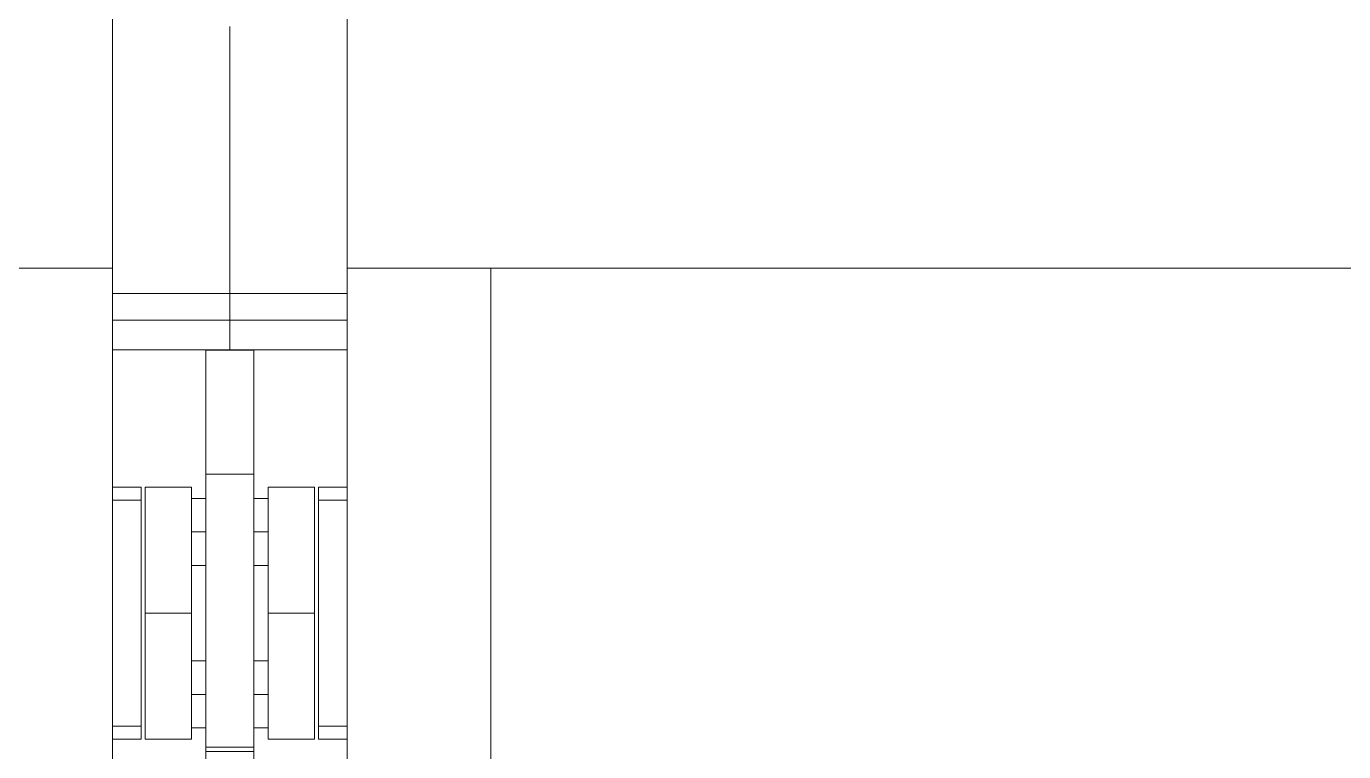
# Model space of a CAD drawing. Header units: millimetres. Extents: x -46169 to 237885, y -84465 to 18123.
# Drawn here: x 223097.9 to 223373.1, y -80604.2 to -80452.9 of the extents above; entities that cross this region are included whole.
import ezdxf

# ---------------------------------------------------------------- set-up
doc = ezdxf.new("R2010")
doc.units = ezdxf.units.MM
doc.header["$MEASUREMENT"] = 0
doc.linetypes.add('Wipeout_Contour', pattern=[1000, 0, -1000])
doc.layers.add('New_A-20-M_Floor_Slab', color=7, linetype='Continuous')
doc.layers.add('New_A-35-M_FFE_Fixed', color=7, linetype='Continuous')
doc.layers.add('New_A-35-M_FFE_Fixed_Pen_No__1', color=7, linetype='Continuous', lineweight=13)
doc.layers.add('New_A-35-M_FFE_Fixed_Pen_No__93', color=8, linetype='Continuous', lineweight=13)

# ---------------------------------------------------------------- blocks, each defined once
blk = doc.blocks.new('Section Elem_269_4', base_point=(208268.76, -84332.61))
at = {"color": 254, "linetype": 'Wipeout_Contour', "lineweight": 0, "ltscale": 3795661.402567002}
blk.add_wipeout([(223115.94, -80520.4), (223115.94, -80549.04), (223121.94, -80549.04), (223121.94, -80601.62), (223115.94, -80601.62), (223115.94, -80615.11), (223135.44, -80615.11), (223135.44, -80599.29), (223132.44, -80599.29), (223132.44, -80601.65), (223122.75, -80601.65), (223122.75, -80549.01), (223132.44, -80549.01), (223132.44, -80551.38), (223135.44, -80551.38), (223135.44, -80520.4)], dxfattribs=at).dxf.layer = 'New_A-20-M_Floor_Slab'
at = {"color": 254, "linetype": 'Wipeout_Contour', "lineweight": 0, "ltscale": 3796081.028251285}
blk.add_wipeout([(223164.94, -80520.4), (223145.44, -80520.4), (223145.44, -80551.38), (223148.44, -80551.38), (223148.44, -80549.01), (223158.12, -80549.01), (223158.12, -80601.65), (223148.44, -80601.65), (223148.44, -80599.29), (223145.44, -80599.29), (223145.44, -80615.11), (223164.94, -80615.11), (223164.94, -80601.62), (223158.94, -80601.62), (223158.94, -80549.04), (223164.94, -80549.04)], dxfattribs=at).dxf.layer = 'New_A-20-M_Floor_Slab'
at = {"color": 254, "linetype": 'Wipeout_Contour', "lineweight": 0, "ltscale": 948945.834115}
blk.add_wipeout([(223135.44, -80565.38), (223132.44, -80565.38), (223132.44, -80585.29), (223135.44, -80585.29)], dxfattribs=at).dxf.layer = 'New_A-20-M_Floor_Slab'
at = {"color": 254, "linetype": 'Wipeout_Contour', "lineweight": 0, "ltscale": 948994.742757}
blk.add_wipeout([(223145.44, -80565.38), (223145.44, -80585.29), (223148.44, -80585.29), (223148.44, -80565.38)], dxfattribs=at).dxf.layer = 'New_A-20-M_Floor_Slab'
blk = doc.blocks.new('Section Elem_282_4', base_point=(208268.76, -84332.61))
at = {"color": 254, "linetype": 'Wipeout_Contour', "lineweight": 0, "ltscale": 948932.308117}
blk.add_wipeout([(223135.44, -80546.55), (223135.44, -80548.19), (223145.44, -80548.19), (223145.44, -80546.55)], dxfattribs=at).dxf.layer = 'New_A-35-M_FFE_Fixed'
at = {"color": 254, "linetype": 'Wipeout_Contour', "lineweight": 0, "ltscale": 948854.0389}
blk.add_wipeout([(223115.94, -80549.04), (223115.94, -80549.56), (223121.94, -80549.56), (223121.94, -80549.04)], dxfattribs=at).dxf.layer = 'New_A-35-M_FFE_Fixed'
at = {"color": 254, "linetype": 'Wipeout_Contour', "lineweight": 0, "ltscale": 948915.046478}
blk.add_wipeout([(223132.44, -80553.43), (223135.44, -80553.43), (223135.44, -80551.91), (223132.44, -80551.91)], dxfattribs=at).dxf.layer = 'New_A-35-M_FFE_Fixed'
at = {"color": 254, "linetype": 'Wipeout_Contour', "lineweight": 0, "ltscale": 948920.980808}
blk.add_wipeout([(223132.44, -80555.7), (223132.44, -80558.38), (223135.44, -80558.38), (223135.44, -80555.7)], dxfattribs=at).dxf.layer = 'New_A-35-M_FFE_Fixed'
at = {"color": 254, "linetype": 'Wipeout_Contour', "lineweight": 0, "ltscale": 948930.554204}
blk.add_wipeout([(223132.44, -80563.33), (223132.44, -80564.84), (223135.44, -80564.84), (223135.44, -80563.33)], dxfattribs=at).dxf.layer = 'New_A-35-M_FFE_Fixed'
at = {"color": 254, "linetype": 'Wipeout_Contour', "lineweight": 0, "ltscale": 948963.688138}
blk.add_wipeout([(223132.44, -80589.61), (223135.44, -80589.61), (223135.44, -80587.34), (223132.44, -80587.34)], dxfattribs=at).dxf.layer = 'New_A-35-M_FFE_Fixed'
at = {"color": 254, "linetype": 'Wipeout_Contour', "lineweight": 0, "ltscale": 948974.053929}
blk.add_wipeout([(223132.44, -80594.97), (223132.44, -80597.24), (223135.44, -80597.24), (223135.44, -80594.97)], dxfattribs=at).dxf.layer = 'New_A-35-M_FFE_Fixed'
at = {"color": 254, "linetype": 'Wipeout_Contour', "lineweight": 0, "ltscale": 948924.772082}
blk.add_wipeout([(223115.94, -80601.11), (223115.94, -80601.62), (223121.94, -80601.62), (223121.94, -80601.11)], dxfattribs=at).dxf.layer = 'New_A-35-M_FFE_Fixed'
at = {"color": 254, "linetype": 'Wipeout_Contour', "lineweight": 0, "ltscale": 949009.7058}
blk.add_wipeout([(223145.44, -80604.45), (223145.44, -80604.23), (223135.44, -80604.23), (223135.44, -80604.45)], dxfattribs=at).dxf.layer = 'New_A-35-M_FFE_Fixed'
at = {"color": 254, "linetype": 'Wipeout_Contour', "lineweight": 0, "ltscale": 948913.654126}
blk.add_wipeout([(223132.44, -80551.91), (223135.44, -80551.91), (223135.44, -80551.38), (223132.44, -80551.38)], dxfattribs=at).dxf.layer = 'New_A-35-M_FFE_Fixed'
at = {"color": 254, "linetype": 'Wipeout_Contour', "lineweight": 0, "ltscale": 1186147.452705108}
blk.add_wipeout([(223132.44, -80555.7), (223135.44, -80555.7), (223135.44, -80553.51), (223135.44, -80553.43), (223132.44, -80553.43)], dxfattribs=at).dxf.layer = 'New_A-35-M_FFE_Fixed'
at = {"color": 254, "linetype": 'Wipeout_Contour', "lineweight": 0, "ltscale": 1186160.645221055}
blk.add_wipeout([(223132.44, -80563.33), (223135.44, -80563.33), (223135.44, -80561.63), (223135.44, -80561.05), (223132.44, -80561.05)], dxfattribs=at).dxf.layer = 'New_A-35-M_FFE_Fixed'
at = {"color": 254, "linetype": 'Wipeout_Contour', "lineweight": 0, "ltscale": 948931.946736}
blk.add_wipeout([(223132.44, -80564.84), (223132.44, -80565.38), (223135.44, -80565.38), (223135.44, -80564.84)], dxfattribs=at).dxf.layer = 'New_A-35-M_FFE_Fixed'
at = {"color": 254, "linetype": 'Wipeout_Contour', "lineweight": 0, "ltscale": 948961.114409}
blk.add_wipeout([(223132.44, -80587.34), (223135.44, -80587.34), (223135.44, -80585.82), (223132.44, -80585.82)], dxfattribs=at).dxf.layer = 'New_A-35-M_FFE_Fixed'
at = {"color": 254, "linetype": 'Wipeout_Contour', "lineweight": 0, "ltscale": 1186213.720554456}
blk.add_wipeout([(223132.44, -80594.97), (223135.44, -80594.97), (223135.44, -80592.38), (223135.44, -80592.29), (223132.44, -80592.29)], dxfattribs=at).dxf.layer = 'New_A-35-M_FFE_Fixed'
at = {"color": 254, "linetype": 'Wipeout_Contour', "lineweight": 0, "ltscale": 948976.627914}
blk.add_wipeout([(223132.44, -80597.24), (223132.44, -80598.75), (223135.44, -80598.75), (223135.44, -80597.24)], dxfattribs=at).dxf.layer = 'New_A-35-M_FFE_Fixed'
at = {"color": 254, "linetype": 'Wipeout_Contour', "lineweight": 0, "ltscale": 948922.955016}
blk.add_wipeout([(223121.94, -80598.94), (223115.94, -80598.94), (223115.94, -80601.11), (223121.94, -80601.11)], dxfattribs=at).dxf.layer = 'New_A-35-M_FFE_Fixed'
at = {"color": 254, "linetype": 'Wipeout_Contour', "lineweight": 0, "ltscale": 948889.404657}
blk.add_wipeout([(223121.94, -80598.94), (223121.94, -80551.72), (223115.94, -80551.72), (223115.94, -80598.94)], dxfattribs=at).dxf.layer = 'New_A-35-M_FFE_Fixed'
at = {"color": 254, "linetype": 'Wipeout_Contour', "lineweight": 0, "ltscale": 1186156.224279781}
blk.add_wipeout([(223132.44, -80561.05), (223135.44, -80561.05), (223135.44, -80558.66), (223135.44, -80558.38), (223132.44, -80558.38)], dxfattribs=at).dxf.layer = 'New_A-35-M_FFE_Fixed'
at = {"color": 254, "linetype": 'Wipeout_Contour', "lineweight": 0, "ltscale": 948959.721539}
blk.add_wipeout([(223132.44, -80585.29), (223132.44, -80585.82), (223135.44, -80585.82), (223135.44, -80585.29)], dxfattribs=at).dxf.layer = 'New_A-35-M_FFE_Fixed'
at = {"color": 254, "linetype": 'Wipeout_Contour', "lineweight": 0, "ltscale": 1186209.961828574}
blk.add_wipeout([(223135.44, -80589.61), (223132.44, -80589.61), (223132.44, -80592.29), (223135.44, -80592.29), (223135.44, -80591.39)], dxfattribs=at).dxf.layer = 'New_A-35-M_FFE_Fixed'
at = {"color": 254, "linetype": 'Wipeout_Contour', "lineweight": 0, "ltscale": 948978.020964}
blk.add_wipeout([(223132.44, -80598.75), (223132.44, -80599.29), (223135.44, -80599.29), (223135.44, -80598.75)], dxfattribs=at).dxf.layer = 'New_A-35-M_FFE_Fixed'
at = {"color": 254, "linetype": 'Wipeout_Contour', "lineweight": 0, "ltscale": 948855.854973}
blk.add_wipeout([(223115.94, -80551.72), (223121.94, -80551.72), (223121.94, -80549.56), (223115.94, -80549.56)], dxfattribs=at).dxf.layer = 'New_A-35-M_FFE_Fixed'
at = {"color": 254, "linetype": 'Wipeout_Contour', "lineweight": 0, "ltscale": 948949.663674}
blk.add_wipeout([(223145.44, -80561.63), (223145.44, -80558.66), (223135.44, -80558.66), (223135.44, -80561.63)], dxfattribs=at).dxf.layer = 'New_A-35-M_FFE_Fixed'
at = {"color": 254, "linetype": 'Wipeout_Contour', "lineweight": 0, "ltscale": 948941.454209}
blk.add_wipeout([(223122.75, -80585.4), (223122.75, -80593.94), (223132.44, -80593.94), (223132.44, -80585.4)], dxfattribs=at).dxf.layer = 'New_A-35-M_FFE_Fixed'
at = {"color": 254, "linetype": 'Wipeout_Contour', "lineweight": 0, "ltscale": 948992.777472}
blk.add_wipeout([(223145.44, -80592.38), (223145.44, -80591.39), (223135.44, -80591.39), (223135.44, -80592.38)], dxfattribs=at).dxf.layer = 'New_A-35-M_FFE_Fixed'
at = {"color": 254, "linetype": 'Wipeout_Contour', "lineweight": 0, "ltscale": 949005.094644}
blk.add_wipeout([(223145.44, -80603.03), (223145.44, -80598.86), (223135.44, -80598.86), (223135.44, -80603.03)], dxfattribs=at).dxf.layer = 'New_A-35-M_FFE_Fixed'
at = {"layer": 'New_A-35-M_FFE_Fixed_Pen_No__93', "linetype": 'Continuous'}
blk.add_line((223132.44, -80592.29), (223135.44, -80592.29), dxfattribs=at)
at = {"color": 254, "linetype": 'Wipeout_Contour', "lineweight": 0, "ltscale": 948821.720417}
blk.add_wipeout([(223115.94, -80503.33), (223085.94, -80503.33), (223085.94, -80647.33), (223115.94, -80647.33)], dxfattribs=at).dxf.layer = 'New_A-35-M_FFE_Fixed'
at = {"color": 254, "linetype": 'Wipeout_Contour', "lineweight": 0, "ltscale": 948928.810598}
blk.add_wipeout([(223132.44, -80575.33), (223122.75, -80575.33), (223122.75, -80585.4), (223132.44, -80585.4)], dxfattribs=at).dxf.layer = 'New_A-35-M_FFE_Fixed'
at = {"color": 254, "linetype": 'Wipeout_Contour', "lineweight": 0, "ltscale": 948951.132047}
blk.add_wipeout([(223132.44, -80599.65), (223132.44, -80593.94), (223122.75, -80593.94), (223122.75, -80599.65)], dxfattribs=at).dxf.layer = 'New_A-35-M_FFE_Fixed'
at = {"layer": 'New_A-35-M_FFE_Fixed_Pen_No__93', "linetype": 'Continuous'}
for p, q in [((223122.75, -80593.94), (223122.75, -80585.4)), ((223132.44, -80585.29), (223135.44, -80585.29)), ((223132.44, -80593.94), (223132.44, -80585.4))]:
    blk.add_line(p, q, dxfattribs=at)
at = {"color": 254, "linetype": 'Wipeout_Contour', "lineweight": 0, "ltscale": 1421651.061595096}
blk.add_wipeout([(222614.94, -80346.96), (222614.94, -80503.33), (222644.94, -80503.33), (223085.94, -80503.33), (223115.94, -80503.33), (223115.94, -80346.96)], dxfattribs=at).dxf.layer = 'New_A-35-M_FFE_Fixed'
at = {"color": 254, "linetype": 'Wipeout_Contour', "lineweight": 0, "ltscale": 948836.823709}
blk.add_wipeout([(223115.94, -80511.45), (223140.44, -80511.45), (223140.44, -80510.54), (223115.94, -80510.54)], dxfattribs=at).dxf.layer = 'New_A-35-M_FFE_Fixed'
at = {"color": 254, "linetype": 'Wipeout_Contour', "lineweight": 0, "ltscale": 948845.371334}
blk.add_wipeout([(223115.94, -80514.18), (223115.94, -80520.4), (223140.44, -80520.4), (223140.44, -80514.18)], dxfattribs=at).dxf.layer = 'New_A-35-M_FFE_Fixed'
at = {"color": 254, "linetype": 'Wipeout_Contour', "lineweight": 0, "ltscale": 948915.126648}
blk.add_wipeout([(223132.44, -80575.33), (223132.44, -80565.26), (223122.75, -80565.26), (223122.75, -80575.33)], dxfattribs=at).dxf.layer = 'New_A-35-M_FFE_Fixed'
at = {"color": 254, "linetype": 'Wipeout_Contour', "lineweight": 0, "ltscale": 948956.369957}
blk.add_wipeout([(223122.75, -80599.65), (223122.75, -80601.65), (223132.44, -80601.65), (223132.44, -80599.65)], dxfattribs=at).dxf.layer = 'New_A-35-M_FFE_Fixed'
at = {"layer": 'New_A-35-M_FFE_Fixed_Pen_No__93', "linetype": 'Continuous'}
for p, q in [((223140.44, -80520.4), (223115.94, -80520.4)), ((223122.75, -80575.33), (223132.44, -80575.33)), ((223122.75, -80585.4), (223122.75, -80575.33)), ((223132.44, -80585.4), (223132.44, -80575.33)), ((223122.75, -80599.65), (223122.75, -80593.94)), ((223132.44, -80599.65), (223132.44, -80593.94)), ((223115.94, -80598.94), (223121.94, -80598.94)), ((223121.94, -80601.11), (223121.94, -80598.94)), ((223122.75, -80601.65), (223122.75, -80599.65)), ((223132.44, -80599.29), (223135.44, -80599.29)), ((223132.44, -80601.65), (223132.44, -80599.65)), ((223115.94, -80601.62), (223121.94, -80601.62)), ((223121.94, -80601.62), (223121.94, -80601.11)), ((223122.75, -80601.65), (223132.44, -80601.65))]:
    blk.add_line(p, q, dxfattribs=at)
at = {"color": 254, "linetype": 'Wipeout_Contour', "lineweight": 0, "ltscale": 948790.78777}
blk.add_wipeout([(223140.44, -80473.58), (223115.94, -80473.58), (223115.94, -80480.58), (223140.44, -80480.58)], dxfattribs=at).dxf.layer = 'New_A-35-M_FFE_Fixed'
at = {"color": 254, "linetype": 'Wipeout_Contour', "lineweight": 0, "ltscale": 948809.822733}
blk.add_wipeout([(223140.44, -80487.59), (223115.94, -80487.59), (223115.94, -80494.61), (223140.44, -80494.61)], dxfattribs=at).dxf.layer = 'New_A-35-M_FFE_Fixed'
at = {"color": 254, "linetype": 'Wipeout_Contour', "lineweight": 0, "ltscale": 948840.993401}
blk.add_wipeout([(223115.94, -80514.18), (223140.44, -80514.18), (223140.44, -80513.95), (223115.94, -80513.95)], dxfattribs=at).dxf.layer = 'New_A-35-M_FFE_Fixed'
at = {"color": 254, "linetype": 'Wipeout_Contour', "lineweight": 0, "ltscale": 948902.485616}
blk.add_wipeout([(223122.75, -80556.72), (223122.75, -80565.26), (223132.44, -80565.26), (223132.44, -80556.72)], dxfattribs=at).dxf.layer = 'New_A-35-M_FFE_Fixed'
at = {"layer": 'New_A-35-M_FFE_Fixed_Pen_No__93', "linetype": 'Continuous'}
for p, q in [((223132.44, -80558.38), (223135.44, -80558.38)), ((223122.75, -80575.33), (223122.75, -80565.26)), ((223132.44, -80575.33), (223132.44, -80565.26)), ((223132.44, -80565.38), (223135.44, -80565.38))]:
    blk.add_line(p, q, dxfattribs=at)
at = {"color": 254, "linetype": 'Wipeout_Contour', "lineweight": 0, "ltscale": 948781.31917}
blk.add_wipeout([(223140.44, -80466.62), (223115.94, -80466.62), (223115.94, -80473.58), (223140.44, -80473.58)], dxfattribs=at).dxf.layer = 'New_A-35-M_FFE_Fixed'
at = {"color": 254, "linetype": 'Wipeout_Contour', "lineweight": 0, "ltscale": 948800.295867}
blk.add_wipeout([(223140.44, -80480.58), (223115.94, -80480.58), (223115.94, -80487.59), (223140.44, -80487.59)], dxfattribs=at).dxf.layer = 'New_A-35-M_FFE_Fixed'
at = {"color": 254, "linetype": 'Wipeout_Contour', "lineweight": 0, "ltscale": 948819.347614}
blk.add_wipeout([(223140.44, -80494.61), (223115.94, -80494.61), (223115.94, -80501.63), (223140.44, -80501.63)], dxfattribs=at).dxf.layer = 'New_A-35-M_FFE_Fixed'
at = {"color": 254, "linetype": 'Wipeout_Contour', "lineweight": 0, "ltscale": 948839.904802}
blk.add_wipeout([(223115.94, -80513.55), (223140.44, -80513.55), (223140.44, -80512.98), (223115.94, -80512.98)], dxfattribs=at).dxf.layer = 'New_A-35-M_FFE_Fixed'
at = {"color": 254, "linetype": 'Wipeout_Contour', "lineweight": 0, "ltscale": 948892.811426}
blk.add_wipeout([(223132.44, -80556.72), (223132.44, -80551.02), (223122.75, -80551.02), (223122.75, -80556.72)], dxfattribs=at).dxf.layer = 'New_A-35-M_FFE_Fixed'
at = {"layer": 'New_A-35-M_FFE_Fixed_Pen_No__93', "linetype": 'Continuous'}
for p, q in [((223122.75, -80565.26), (223122.75, -80556.72)), ((223132.44, -80565.26), (223132.44, -80556.72))]:
    blk.add_line(p, q, dxfattribs=at)
at = {"color": 254, "linetype": 'Wipeout_Contour', "lineweight": 0, "ltscale": 948771.910693}
blk.add_wipeout([(223140.44, -80459.71), (223115.94, -80459.71), (223115.94, -80466.62), (223140.44, -80466.62)], dxfattribs=at).dxf.layer = 'New_A-35-M_FFE_Fixed'
at = {"color": 254, "linetype": 'Wipeout_Contour', "lineweight": 0, "ltscale": 1186024.31536407}
blk.add_wipeout([(223115.94, -80508.61), (223140.44, -80508.61), (223140.44, -80501.63), (223115.94, -80501.63), (223115.94, -80503.33)], dxfattribs=at).dxf.layer = 'New_A-35-M_FFE_Fixed'
at = {"color": 254, "linetype": 'Wipeout_Contour', "lineweight": 0, "ltscale": 948839.038476}
blk.add_wipeout([(223115.94, -80512.98), (223140.44, -80512.98), (223140.44, -80512.27), (223115.94, -80512.27)], dxfattribs=at).dxf.layer = 'New_A-35-M_FFE_Fixed'
at = {"color": 254, "linetype": 'Wipeout_Contour', "lineweight": 0, "ltscale": 948887.576094}
blk.add_wipeout([(223122.75, -80551.02), (223132.44, -80551.02), (223132.44, -80549.01), (223122.75, -80549.01)], dxfattribs=at).dxf.layer = 'New_A-35-M_FFE_Fixed'
at = {"layer": 'New_A-35-M_FFE_Fixed_Pen_No__93', "linetype": 'Continuous'}
for p, q in [((223085.94, -80503.33), (223115.94, -80503.33)), ((223115.94, -80549.04), (223121.94, -80549.04)), ((223121.94, -80549.56), (223121.94, -80549.04)), ((223121.94, -80551.72), (223121.94, -80549.56)), ((223122.75, -80551.02), (223122.75, -80549.01)), ((223122.75, -80549.01), (223132.44, -80549.01)), ((223122.75, -80556.72), (223122.75, -80551.02)), ((223132.44, -80551.02), (223132.44, -80549.01)), ((223132.44, -80556.72), (223132.44, -80551.02)), ((223115.94, -80551.72), (223121.94, -80551.72)), ((223121.94, -80598.94), (223121.94, -80551.72)), ((223132.44, -80551.38), (223135.44, -80551.38))]:
    blk.add_line(p, q, dxfattribs=at)
at = {"color": 254, "linetype": 'Wipeout_Contour', "lineweight": 0, "ltscale": 948762.58283}
blk.add_wipeout([(223140.44, -80452.87), (223115.94, -80452.87), (223115.94, -80459.71), (223140.44, -80459.71)], dxfattribs=at).dxf.layer = 'New_A-35-M_FFE_Fixed'
at = {"color": 254, "linetype": 'Wipeout_Contour', "lineweight": 0, "ltscale": 948834.250948}
blk.add_wipeout([(223115.94, -80509.58), (223140.44, -80509.58), (223140.44, -80508.61), (223115.94, -80508.61)], dxfattribs=at).dxf.layer = 'New_A-35-M_FFE_Fixed'
at = {"color": 254, "linetype": 'Wipeout_Contour', "lineweight": 0, "ltscale": 948837.99839}
blk.add_wipeout([(223115.94, -80512.27), (223140.44, -80512.27), (223140.44, -80511.45), (223115.94, -80511.45)], dxfattribs=at).dxf.layer = 'New_A-35-M_FFE_Fixed'
at = {"layer": 'New_A-35-M_FFE_Fixed_Pen_No__93', "linetype": 'Continuous'}
blk.add_line((223115.94, -80503.33), (223115.94, -80346.96), dxfattribs=at)
at = {"color": 254, "linetype": 'Wipeout_Contour', "lineweight": 0, "ltscale": 948835.558678}
blk.add_wipeout([(223115.94, -80510.54), (223140.44, -80510.54), (223140.44, -80509.58), (223115.94, -80509.58)], dxfattribs=at).dxf.layer = 'New_A-35-M_FFE_Fixed'
at = {"color": 254, "linetype": 'Wipeout_Contour', "lineweight": 0, "ltscale": 948840.56473}
blk.add_wipeout([(223115.94, -80513.95), (223140.44, -80513.95), (223140.44, -80513.55), (223115.94, -80513.55)], dxfattribs=at).dxf.layer = 'New_A-35-M_FFE_Fixed'
at = {"layer": 'New_A-35-M_FFE_Fixed_Pen_No__93', "linetype": 'Continuous'}
for p, q in [((223115.94, -80647.33), (223115.94, -80503.33)), ((223140.44, -80508.61), (223115.94, -80508.61)), ((223140.44, -80514.18), (223115.94, -80514.18))]:
    blk.add_line(p, q, dxfattribs=at)
blk = doc.blocks.new('Section Elem_283_4', base_point=(208268.76, -84332.61))
at = {"color": 254, "linetype": 'Wipeout_Contour', "lineweight": 0, "ltscale": 1186119.49039741}
blk.add_wipeout([(223140.44, -80520.4), (223135.44, -80520.4), (223135.44, -80520.48), (223145.44, -80520.48), (223145.44, -80520.4)], dxfattribs=at).dxf.layer = 'New_A-35-M_FFE_Fixed'
at = {"color": 254, "linetype": 'Wipeout_Contour', "lineweight": 0, "ltscale": 948918.264506}
blk.add_wipeout([(223135.44, -80538.96), (223145.44, -80538.96), (223145.44, -80535.1), (223135.44, -80535.1)], dxfattribs=at).dxf.layer = 'New_A-35-M_FFE_Fixed'
at = {"color": 254, "linetype": 'Wipeout_Contour', "lineweight": 0, "ltscale": 949015.820639}
blk.add_wipeout([(223158.94, -80549.04), (223158.94, -80549.56), (223164.94, -80549.56), (223164.94, -80549.04)], dxfattribs=at).dxf.layer = 'New_A-35-M_FFE_Fixed'
at = {"color": 254, "linetype": 'Wipeout_Contour', "lineweight": 0, "ltscale": 948963.956943}
blk.add_wipeout([(223145.44, -80553.43), (223148.44, -80553.43), (223148.44, -80551.91), (223145.44, -80551.91)], dxfattribs=at).dxf.layer = 'New_A-35-M_FFE_Fixed'
at = {"color": 254, "linetype": 'Wipeout_Contour', "lineweight": 0, "ltscale": 1186213.157062181}
blk.add_wipeout([(223145.44, -80555.7), (223145.44, -80558.38), (223148.44, -80558.38), (223148.44, -80556.72), (223148.44, -80555.7)], dxfattribs=at).dxf.layer = 'New_A-35-M_FFE_Fixed'
at = {"color": 254, "linetype": 'Wipeout_Contour', "lineweight": 0, "ltscale": 1186224.990709534}
blk.add_wipeout([(223145.44, -80563.33), (223145.44, -80564.84), (223148.44, -80564.84), (223148.44, -80563.59), (223148.44, -80563.33)], dxfattribs=at).dxf.layer = 'New_A-35-M_FFE_Fixed'
at = {"color": 254, "linetype": 'Wipeout_Contour', "lineweight": 0, "ltscale": 949012.596096}
blk.add_wipeout([(223148.44, -80587.34), (223145.44, -80587.34), (223145.44, -80589.61), (223148.44, -80589.61)], dxfattribs=at).dxf.layer = 'New_A-35-M_FFE_Fixed'
at = {"color": 254, "linetype": 'Wipeout_Contour', "lineweight": 0, "ltscale": 949022.961353}
blk.add_wipeout([(223148.44, -80594.97), (223145.44, -80594.97), (223145.44, -80597.24), (223148.44, -80597.24)], dxfattribs=at).dxf.layer = 'New_A-35-M_FFE_Fixed'
at = {"color": 254, "linetype": 'Wipeout_Contour', "lineweight": 0, "ltscale": 949008.938516}
blk.add_wipeout([(223135.44, -80604.23), (223145.44, -80604.23), (223145.44, -80603.32), (223135.44, -80603.32)], dxfattribs=at).dxf.layer = 'New_A-35-M_FFE_Fixed'
at = {"color": 254, "linetype": 'Wipeout_Contour', "lineweight": 0, "ltscale": 949086.541764}
blk.add_wipeout([(223164.94, -80601.11), (223158.94, -80601.11), (223158.94, -80601.62), (223164.94, -80601.62)], dxfattribs=at).dxf.layer = 'New_A-35-M_FFE_Fixed'
at = {"color": 254, "linetype": 'Wipeout_Contour', "lineweight": 0, "ltscale": 948899.338198}
blk.add_wipeout([(223135.44, -80525.7), (223145.44, -80525.7), (223145.44, -80520.48), (223135.44, -80520.48)], dxfattribs=at).dxf.layer = 'New_A-35-M_FFE_Fixed'
at = {"color": 254, "linetype": 'Wipeout_Contour', "lineweight": 0, "ltscale": 948912.604864}
blk.add_wipeout([(223135.44, -80535.1), (223145.44, -80535.1), (223145.44, -80530.63), (223135.44, -80530.63)], dxfattribs=at).dxf.layer = 'New_A-35-M_FFE_Fixed'
at = {"color": 254, "linetype": 'Wipeout_Contour', "lineweight": 0, "ltscale": 948923.026065}
blk.add_wipeout([(223135.44, -80542.11), (223145.44, -80542.11), (223145.44, -80538.96), (223135.44, -80538.96)], dxfattribs=at).dxf.layer = 'New_A-35-M_FFE_Fixed'
at = {"color": 254, "linetype": 'Wipeout_Contour', "lineweight": 0, "ltscale": 948962.564663}
blk.add_wipeout([(223145.44, -80551.38), (223145.44, -80551.91), (223148.44, -80551.91), (223148.44, -80551.38)], dxfattribs=at).dxf.layer = 'New_A-35-M_FFE_Fixed'
at = {"color": 254, "linetype": 'Wipeout_Contour', "lineweight": 0, "ltscale": 948966.529579}
blk.add_wipeout([(223145.44, -80555.7), (223148.44, -80555.7), (223148.44, -80553.43), (223145.44, -80553.43)], dxfattribs=at).dxf.layer = 'New_A-35-M_FFE_Fixed'
at = {"color": 254, "linetype": 'Wipeout_Contour', "lineweight": 0, "ltscale": 948976.891025}
blk.add_wipeout([(223145.44, -80563.33), (223148.44, -80563.33), (223148.44, -80561.05), (223145.44, -80561.05)], dxfattribs=at).dxf.layer = 'New_A-35-M_FFE_Fixed'
at = {"color": 254, "linetype": 'Wipeout_Contour', "lineweight": 0, "ltscale": 1186227.157527472}
blk.add_wipeout([(223145.44, -80565.38), (223148.44, -80565.38), (223148.44, -80565.26), (223148.44, -80564.84), (223145.44, -80564.84)], dxfattribs=at).dxf.layer = 'New_A-35-M_FFE_Fixed'
at = {"color": 254, "linetype": 'Wipeout_Contour', "lineweight": 0, "ltscale": 1186263.748442955}
blk.add_wipeout([(223145.44, -80585.82), (223145.44, -80587.34), (223148.44, -80587.34), (223148.44, -80587.08), (223148.44, -80585.82)], dxfattribs=at).dxf.layer = 'New_A-35-M_FFE_Fixed'
at = {"color": 254, "linetype": 'Wipeout_Contour', "lineweight": 0, "ltscale": 1186275.586034851}
blk.add_wipeout([(223145.44, -80592.29), (223145.44, -80594.97), (223148.44, -80594.97), (223148.44, -80593.94), (223148.44, -80592.29)], dxfattribs=at).dxf.layer = 'New_A-35-M_FFE_Fixed'
at = {"color": 254, "linetype": 'Wipeout_Contour', "lineweight": 0, "ltscale": 949025.535205}
blk.add_wipeout([(223145.44, -80598.75), (223148.44, -80598.75), (223148.44, -80597.24), (223145.44, -80597.24)], dxfattribs=at).dxf.layer = 'New_A-35-M_FFE_Fixed'
at = {"color": 254, "linetype": 'Wipeout_Contour', "lineweight": 0, "ltscale": 949084.725007}
blk.add_wipeout([(223164.94, -80598.94), (223158.94, -80598.94), (223158.94, -80601.11), (223164.94, -80601.11)], dxfattribs=at).dxf.layer = 'New_A-35-M_FFE_Fixed'
at = {"color": 254, "linetype": 'Wipeout_Contour', "lineweight": 0, "ltscale": 949008.12433}
blk.add_wipeout([(223135.44, -80603.32), (223145.44, -80603.32), (223145.44, -80603.03), (223135.44, -80603.03)], dxfattribs=at).dxf.layer = 'New_A-35-M_FFE_Fixed'
at = {"layer": 'New_A-35-M_FFE_Fixed_Pen_No__1', "linetype": 'Continuous'}
for p, q in [((223135.44, -80520.48), (223135.44, -80520.4)), ((223135.44, -80538.96), (223135.44, -80535.1)), ((223145.44, -80538.96), (223145.44, -80535.1)), ((223135.44, -80604.23), (223135.44, -80603.32)), ((223135.44, -80603.32), (223145.44, -80603.32)), ((223145.44, -80604.23), (223145.44, -80603.32)), ((223135.44, -80606.1), (223135.44, -80604.23)), ((223135.44, -80604.23), (223145.44, -80604.23)), ((223145.44, -80606.1), (223145.44, -80604.23))]:
    blk.add_line(p, q, dxfattribs=at)
at = {"color": 254, "linetype": 'Wipeout_Contour', "lineweight": 0, "ltscale": 948906.228131}
blk.add_wipeout([(223135.44, -80525.7), (223135.44, -80530.63), (223145.44, -80530.63), (223145.44, -80525.7)], dxfattribs=at).dxf.layer = 'New_A-35-M_FFE_Fixed'
at = {"color": 254, "linetype": 'Wipeout_Contour', "lineweight": 0, "ltscale": 948926.737255}
blk.add_wipeout([(223135.44, -80544.43), (223145.44, -80544.43), (223145.44, -80542.11), (223135.44, -80542.11)], dxfattribs=at).dxf.layer = 'New_A-35-M_FFE_Fixed'
at = {"color": 254, "linetype": 'Wipeout_Contour', "lineweight": 0, "ltscale": 949051.180367}
blk.add_wipeout([(223158.94, -80598.94), (223164.94, -80598.94), (223164.94, -80551.72), (223158.94, -80551.72)], dxfattribs=at).dxf.layer = 'New_A-35-M_FFE_Fixed'
at = {"color": 254, "linetype": 'Wipeout_Contour', "lineweight": 0, "ltscale": 948973.529455}
blk.add_wipeout([(223148.44, -80558.38), (223145.44, -80558.38), (223145.44, -80561.05), (223148.44, -80561.05)], dxfattribs=at).dxf.layer = 'New_A-35-M_FFE_Fixed'
at = {"color": 254, "linetype": 'Wipeout_Contour', "lineweight": 0, "ltscale": 949008.629701}
blk.add_wipeout([(223148.44, -80585.29), (223145.44, -80585.29), (223145.44, -80585.82), (223148.44, -80585.82)], dxfattribs=at).dxf.layer = 'New_A-35-M_FFE_Fixed'
at = {"color": 254, "linetype": 'Wipeout_Contour', "lineweight": 0, "ltscale": 949015.958785}
blk.add_wipeout([(223148.44, -80589.61), (223145.44, -80589.61), (223145.44, -80592.29), (223148.44, -80592.29)], dxfattribs=at).dxf.layer = 'New_A-35-M_FFE_Fixed'
at = {"color": 254, "linetype": 'Wipeout_Contour', "lineweight": 0, "ltscale": 949026.928232}
blk.add_wipeout([(223145.44, -80598.75), (223145.44, -80599.29), (223148.44, -80599.29), (223148.44, -80598.75)], dxfattribs=at).dxf.layer = 'New_A-35-M_FFE_Fixed'
at = {"layer": 'New_A-35-M_FFE_Fixed_Pen_No__1', "linetype": 'Continuous'}
for p, q in [((223135.44, -80525.7), (223135.44, -80520.48)), ((223135.44, -80530.63), (223135.44, -80525.7)), ((223145.44, -80530.63), (223145.44, -80525.7)), ((223135.44, -80535.1), (223135.44, -80530.63)), ((223145.44, -80535.1), (223145.44, -80530.63)), ((223135.44, -80542.11), (223135.44, -80538.96)), ((223145.44, -80542.11), (223145.44, -80538.96))]:
    blk.add_line(p, q, dxfattribs=at)
at = {"color": 254, "linetype": 'Wipeout_Contour', "lineweight": 0, "ltscale": 948929.279366}
blk.add_wipeout([(223135.44, -80545.85), (223145.44, -80545.85), (223145.44, -80544.43), (223135.44, -80544.43)], dxfattribs=at).dxf.layer = 'New_A-35-M_FFE_Fixed'
at = {"color": 254, "linetype": 'Wipeout_Contour', "lineweight": 0, "ltscale": 949017.636403}
blk.add_wipeout([(223158.94, -80549.56), (223158.94, -80551.72), (223164.94, -80551.72), (223164.94, -80549.56)], dxfattribs=at).dxf.layer = 'New_A-35-M_FFE_Fixed'
at = {"color": 254, "linetype": 'Wipeout_Contour', "lineweight": 0, "ltscale": 948944.149151}
blk.add_wipeout([(223145.44, -80558.66), (223145.44, -80553.51), (223135.44, -80553.51), (223135.44, -80558.66)], dxfattribs=at).dxf.layer = 'New_A-35-M_FFE_Fixed'
at = {"color": 254, "linetype": 'Wipeout_Contour', "lineweight": 0, "ltscale": 949038.091799}
blk.add_wipeout([(223158.12, -80585.4), (223148.44, -80585.4), (223148.44, -80593.94), (223158.12, -80593.94)], dxfattribs=at).dxf.layer = 'New_A-35-M_FFE_Fixed'
at = {"color": 254, "linetype": 'Wipeout_Contour', "lineweight": 0, "ltscale": 948997.852497}
blk.add_wipeout([(223135.44, -80598.86), (223145.44, -80598.86), (223145.44, -80592.38), (223135.44, -80592.38)], dxfattribs=at).dxf.layer = 'New_A-35-M_FFE_Fixed'
at = {"layer": 'New_A-35-M_FFE_Fixed_Pen_No__1', "linetype": 'Continuous'}
for p, q in [((223135.44, -80544.43), (223135.44, -80542.11)), ((223145.44, -80544.43), (223145.44, -80542.11)), ((223135.44, -80603.32), (223135.44, -80598.86)), ((223145.44, -80603.32), (223145.44, -80598.86))]:
    blk.add_line(p, q, dxfattribs=at)
at = {"color": 254, "linetype": 'Wipeout_Contour', "lineweight": 0, "ltscale": 949118.936493}
blk.add_wipeout([(223164.94, -80503.33), (223164.94, -80647.33), (223194.94, -80647.33), (223194.94, -80503.33)], dxfattribs=at).dxf.layer = 'New_A-35-M_FFE_Fixed'
at = {"color": 254, "linetype": 'Wipeout_Contour', "lineweight": 0, "ltscale": 948930.571082}
blk.add_wipeout([(223135.44, -80546.33), (223145.44, -80546.33), (223145.44, -80545.85), (223135.44, -80545.85)], dxfattribs=at).dxf.layer = 'New_A-35-M_FFE_Fixed'
at = {"color": 254, "linetype": 'Wipeout_Contour', "lineweight": 0, "ltscale": 948937.03446}
blk.add_wipeout([(223135.44, -80553.51), (223145.44, -80553.51), (223145.44, -80548.19), (223135.44, -80548.19)], dxfattribs=at).dxf.layer = 'New_A-35-M_FFE_Fixed'
at = {"color": 254, "linetype": 'Wipeout_Contour', "lineweight": 0, "ltscale": 949025.449475}
blk.add_wipeout([(223148.44, -80575.33), (223148.44, -80585.4), (223158.12, -80585.4), (223158.12, -80575.33)], dxfattribs=at).dxf.layer = 'New_A-35-M_FFE_Fixed'
at = {"color": 254, "linetype": 'Wipeout_Contour', "lineweight": 0, "ltscale": 948985.638676}
blk.add_wipeout([(223145.44, -80591.39), (223145.44, -80581.87), (223135.44, -80581.87), (223135.44, -80591.39)], dxfattribs=at).dxf.layer = 'New_A-35-M_FFE_Fixed'
at = {"color": 254, "linetype": 'Wipeout_Contour', "lineweight": 0, "ltscale": 949047.768651}
blk.add_wipeout([(223148.44, -80599.65), (223158.12, -80599.65), (223158.12, -80593.94), (223148.44, -80593.94)], dxfattribs=at).dxf.layer = 'New_A-35-M_FFE_Fixed'
at = {"layer": 'New_A-35-M_FFE_Fixed_Pen_No__1', "linetype": 'Continuous'}
for p, q in [((223135.44, -80553.51), (223135.44, -80548.19)), ((223145.44, -80553.51), (223145.44, -80548.19)), ((223148.44, -80585.29), (223145.44, -80585.29)), ((223148.44, -80593.94), (223148.44, -80585.4)), ((223158.12, -80593.94), (223158.12, -80585.4)), ((223135.44, -80598.86), (223135.44, -80591.39)), ((223145.44, -80598.86), (223145.44, -80591.39)), ((223148.44, -80592.29), (223145.44, -80592.29))]:
    blk.add_line(p, q, dxfattribs=at)
at = {"color": 254, "linetype": 'Wipeout_Contour', "lineweight": 0, "ltscale": 1424755.45269347}
blk.add_wipeout([(223665.94, -80346.96), (223164.94, -80346.96), (223164.94, -80503.33), (223194.94, -80503.33), (223635.94, -80503.33), (223665.94, -80503.33)], dxfattribs=at).dxf.layer = 'New_A-35-M_FFE_Fixed'
at = {"color": 254, "linetype": 'Wipeout_Contour', "lineweight": 0, "ltscale": 948929.006614}
blk.add_wipeout([(223140.44, -80511.45), (223164.94, -80511.45), (223164.94, -80510.54), (223140.44, -80510.54)], dxfattribs=at).dxf.layer = 'New_A-35-M_FFE_Fixed'
at = {"color": 254, "linetype": 'Wipeout_Contour', "lineweight": 0, "ltscale": 948937.553403}
blk.add_wipeout([(223140.44, -80520.4), (223164.94, -80520.4), (223164.94, -80514.18), (223140.44, -80514.18)], dxfattribs=at).dxf.layer = 'New_A-35-M_FFE_Fixed'
at = {"color": 254, "linetype": 'Wipeout_Contour', "lineweight": 0, "ltscale": 948931.048046}
blk.add_wipeout([(223145.44, -80546.55), (223145.44, -80546.33), (223135.44, -80546.33), (223135.44, -80546.55)], dxfattribs=at).dxf.layer = 'New_A-35-M_FFE_Fixed'
at = {"color": 254, "linetype": 'Wipeout_Contour', "lineweight": 0, "ltscale": 949011.766918}
blk.add_wipeout([(223148.44, -80575.33), (223158.12, -80575.33), (223158.12, -80565.26), (223148.44, -80565.26)], dxfattribs=at).dxf.layer = 'New_A-35-M_FFE_Fixed'
at = {"color": 254, "linetype": 'Wipeout_Contour', "lineweight": 0, "ltscale": 948972.12957}
blk.add_wipeout([(223135.44, -80581.87), (223145.44, -80581.87), (223145.44, -80571.51), (223135.44, -80571.51)], dxfattribs=at).dxf.layer = 'New_A-35-M_FFE_Fixed'
at = {"color": 254, "linetype": 'Wipeout_Contour', "lineweight": 0, "ltscale": 949053.006027}
blk.add_wipeout([(223148.44, -80599.65), (223148.44, -80601.65), (223158.12, -80601.65), (223158.12, -80599.65)], dxfattribs=at).dxf.layer = 'New_A-35-M_FFE_Fixed'
at = {"layer": 'New_A-35-M_FFE_Fixed_Pen_No__1', "linetype": 'Continuous'}
for p, q in [((223135.44, -80520.48), (223145.44, -80520.48)), ((223140.44, -80520.4), (223164.94, -80520.4)), ((223145.44, -80520.48), (223145.44, -80520.4)), ((223145.44, -80525.7), (223145.44, -80520.48)), ((223135.44, -80545.85), (223135.44, -80544.43)), ((223145.44, -80545.85), (223145.44, -80544.43)), ((223135.44, -80546.33), (223135.44, -80545.85)), ((223135.44, -80548.19), (223135.44, -80546.33)), ((223135.44, -80546.33), (223145.44, -80546.33)), ((223145.44, -80546.33), (223145.44, -80545.85)), ((223145.44, -80548.19), (223145.44, -80546.33)), ((223158.12, -80575.33), (223148.44, -80575.33)), ((223148.44, -80585.4), (223148.44, -80575.33)), ((223158.12, -80585.4), (223158.12, -80575.33)), ((223135.44, -80591.39), (223135.44, -80581.87)), ((223145.44, -80591.39), (223145.44, -80581.87)), ((223148.44, -80599.65), (223148.44, -80593.94)), ((223158.12, -80599.65), (223158.12, -80593.94)), ((223148.44, -80599.29), (223145.44, -80599.29)), ((223148.44, -80601.65), (223148.44, -80599.65)), ((223158.12, -80601.65), (223158.12, -80599.65)), ((223158.94, -80601.11), (223158.94, -80598.94)), ((223164.94, -80598.94), (223158.94, -80598.94)), ((223158.12, -80601.65), (223148.44, -80601.65)), ((223158.94, -80601.62), (223158.94, -80601.11)), ((223164.94, -80601.62), (223158.94, -80601.62))]:
    blk.add_line(p, q, dxfattribs=at)
at = {"color": 254, "linetype": 'Wipeout_Contour', "lineweight": 0, "ltscale": 948882.975138}
blk.add_wipeout([(223140.44, -80473.58), (223140.44, -80480.58), (223164.94, -80480.58), (223164.94, -80473.58)], dxfattribs=at).dxf.layer = 'New_A-35-M_FFE_Fixed'
at = {"color": 254, "linetype": 'Wipeout_Contour', "lineweight": 0, "ltscale": 948902.008252}
blk.add_wipeout([(223140.44, -80487.59), (223140.44, -80494.61), (223164.94, -80494.61), (223164.94, -80487.59)], dxfattribs=at).dxf.layer = 'New_A-35-M_FFE_Fixed'
at = {"color": 254, "linetype": 'Wipeout_Contour', "lineweight": 0, "ltscale": 949996.913418}
blk.add_wipeout([(223635.94, -80635.33), (223635.94, -80503.33), (223194.94, -80503.33), (223194.94, -80635.33)], dxfattribs=at).dxf.layer = 'New_A-35-M_FFE_Fixed'
at = {"color": 254, "linetype": 'Wipeout_Contour', "lineweight": 0, "ltscale": 948933.175902}
blk.add_wipeout([(223140.44, -80514.18), (223164.94, -80514.18), (223164.94, -80513.95), (223140.44, -80513.95)], dxfattribs=at).dxf.layer = 'New_A-35-M_FFE_Fixed'
at = {"color": 254, "linetype": 'Wipeout_Contour', "lineweight": 0, "ltscale": 948999.127174}
blk.add_wipeout([(223148.44, -80565.26), (223158.12, -80565.26), (223158.12, -80556.72), (223148.44, -80556.72)], dxfattribs=at).dxf.layer = 'New_A-35-M_FFE_Fixed'
at = {"color": 254, "linetype": 'Wipeout_Contour', "lineweight": 0, "ltscale": 948958.386285}
blk.add_wipeout([(223145.44, -80571.51), (223145.44, -80561.63), (223135.44, -80561.63), (223135.44, -80571.51)], dxfattribs=at).dxf.layer = 'New_A-35-M_FFE_Fixed'
at = {"layer": 'New_A-35-M_FFE_Fixed_Pen_No__1', "linetype": 'Continuous'}
for p, q in [((223194.94, -80647.33), (223194.94, -80503.33)), ((223194.94, -80503.33), (223635.94, -80503.33)), ((223135.44, -80561.63), (223135.44, -80553.51)), ((223145.44, -80561.63), (223145.44, -80553.51)), ((223148.44, -80558.38), (223145.44, -80558.38)), ((223135.44, -80571.51), (223135.44, -80561.63)), ((223145.44, -80571.51), (223145.44, -80561.63)), ((223148.44, -80565.38), (223145.44, -80565.38)), ((223148.44, -80575.33), (223148.44, -80565.26)), ((223158.12, -80575.33), (223158.12, -80565.26)), ((223135.44, -80581.87), (223135.44, -80571.51)), ((223145.44, -80581.87), (223145.44, -80571.51))]:
    blk.add_line(p, q, dxfattribs=at)
at = {"color": 254, "linetype": 'Wipeout_Contour', "lineweight": 0, "ltscale": 948873.507458}
blk.add_wipeout([(223140.44, -80466.62), (223140.44, -80473.58), (223164.94, -80473.58), (223164.94, -80466.62)], dxfattribs=at).dxf.layer = 'New_A-35-M_FFE_Fixed'
at = {"color": 254, "linetype": 'Wipeout_Contour', "lineweight": 0, "ltscale": 948892.482311}
blk.add_wipeout([(223140.44, -80480.58), (223140.44, -80487.59), (223164.94, -80487.59), (223164.94, -80480.58)], dxfattribs=at).dxf.layer = 'New_A-35-M_FFE_Fixed'
at = {"color": 254, "linetype": 'Wipeout_Contour', "lineweight": 0, "ltscale": 948911.532207}
blk.add_wipeout([(223140.44, -80494.61), (223140.44, -80501.63), (223164.94, -80501.63), (223164.94, -80494.61)], dxfattribs=at).dxf.layer = 'New_A-35-M_FFE_Fixed'
at = {"color": 254, "linetype": 'Wipeout_Contour', "lineweight": 0, "ltscale": 948932.087405}
blk.add_wipeout([(223140.44, -80513.55), (223164.94, -80513.55), (223164.94, -80512.98), (223140.44, -80512.98)], dxfattribs=at).dxf.layer = 'New_A-35-M_FFE_Fixed'
at = {"color": 254, "linetype": 'Wipeout_Contour', "lineweight": 0, "ltscale": 948989.453969}
blk.add_wipeout([(223148.44, -80556.72), (223158.12, -80556.72), (223158.12, -80551.02), (223148.44, -80551.02)], dxfattribs=at).dxf.layer = 'New_A-35-M_FFE_Fixed'
at = {"layer": 'New_A-35-M_FFE_Fixed_Pen_No__1', "linetype": 'Continuous'}
for p, q in [((223140.44, -80480.58), (223140.44, -80473.58)), ((223140.44, -80487.59), (223140.44, -80480.58)), ((223140.44, -80494.61), (223140.44, -80487.59)), ((223148.44, -80565.26), (223148.44, -80556.72)), ((223158.12, -80565.26), (223158.12, -80556.72))]:
    blk.add_line(p, q, dxfattribs=at)
at = {"color": 254, "linetype": 'Wipeout_Contour', "lineweight": 0, "ltscale": 948864.099894}
blk.add_wipeout([(223140.44, -80459.71), (223140.44, -80466.62), (223164.94, -80466.62), (223164.94, -80459.71)], dxfattribs=at).dxf.layer = 'New_A-35-M_FFE_Fixed'
at = {"color": 254, "linetype": 'Wipeout_Contour', "lineweight": 0, "ltscale": 1186161.650425791}
blk.add_wipeout([(223140.44, -80501.63), (223140.44, -80508.61), (223164.94, -80508.61), (223164.94, -80503.33), (223164.94, -80501.63)], dxfattribs=at).dxf.layer = 'New_A-35-M_FFE_Fixed'
at = {"color": 254, "linetype": 'Wipeout_Contour', "lineweight": 0, "ltscale": 948931.221168}
blk.add_wipeout([(223140.44, -80512.98), (223164.94, -80512.98), (223164.94, -80512.27), (223140.44, -80512.27)], dxfattribs=at).dxf.layer = 'New_A-35-M_FFE_Fixed'
at = {"color": 254, "linetype": 'Wipeout_Contour', "lineweight": 0, "ltscale": 948984.219169}
blk.add_wipeout([(223148.44, -80549.01), (223148.44, -80551.02), (223158.12, -80551.02), (223158.12, -80549.01)], dxfattribs=at).dxf.layer = 'New_A-35-M_FFE_Fixed'
at = {"layer": 'New_A-35-M_FFE_Fixed_Pen_No__1', "linetype": 'Continuous'}
for p, q in [((223140.44, -80473.58), (223140.44, -80466.62)), ((223140.44, -80501.63), (223140.44, -80494.61)), ((223194.94, -80503.33), (223164.94, -80503.33)), ((223148.44, -80551.02), (223148.44, -80549.01)), ((223158.12, -80549.01), (223148.44, -80549.01)), ((223148.44, -80556.72), (223148.44, -80551.02)), ((223158.12, -80551.02), (223158.12, -80549.01)), ((223158.12, -80556.72), (223158.12, -80551.02)), ((223158.94, -80549.56), (223158.94, -80549.04)), ((223164.94, -80549.04), (223158.94, -80549.04)), ((223158.94, -80551.72), (223158.94, -80549.56)), ((223148.44, -80551.38), (223145.44, -80551.38)), ((223158.94, -80598.94), (223158.94, -80551.72)), ((223164.94, -80551.72), (223158.94, -80551.72))]:
    blk.add_line(p, q, dxfattribs=at)
at = {"color": 254, "linetype": 'Wipeout_Contour', "lineweight": 0, "ltscale": 948854.772938}
blk.add_wipeout([(223140.44, -80452.87), (223140.44, -80459.71), (223164.94, -80459.71), (223164.94, -80452.87)], dxfattribs=at).dxf.layer = 'New_A-35-M_FFE_Fixed'
at = {"color": 254, "linetype": 'Wipeout_Contour', "lineweight": 0, "ltscale": 948926.4341}
blk.add_wipeout([(223140.44, -80508.61), (223140.44, -80509.58), (223164.94, -80509.58), (223164.94, -80508.61)], dxfattribs=at).dxf.layer = 'New_A-35-M_FFE_Fixed'
at = {"color": 254, "linetype": 'Wipeout_Contour', "lineweight": 0, "ltscale": 948930.18118}
blk.add_wipeout([(223140.44, -80512.27), (223164.94, -80512.27), (223164.94, -80511.45), (223140.44, -80511.45)], dxfattribs=at).dxf.layer = 'New_A-35-M_FFE_Fixed'
at = {"layer": 'New_A-35-M_FFE_Fixed_Pen_No__1', "linetype": 'Continuous'}
for p, q in [((223164.94, -80503.33), (223164.94, -80346.96)), ((223140.44, -80459.71), (223140.44, -80452.87)), ((223140.44, -80466.62), (223140.44, -80459.71))]:
    blk.add_line(p, q, dxfattribs=at)
at = {"color": 254, "linetype": 'Wipeout_Contour', "lineweight": 0, "ltscale": 948927.741709}
blk.add_wipeout([(223140.44, -80510.54), (223164.94, -80510.54), (223164.94, -80509.58), (223140.44, -80509.58)], dxfattribs=at).dxf.layer = 'New_A-35-M_FFE_Fixed'
at = {"color": 254, "linetype": 'Wipeout_Contour', "lineweight": 0, "ltscale": 948932.747268}
blk.add_wipeout([(223140.44, -80513.55), (223140.44, -80513.95), (223164.94, -80513.95), (223164.94, -80513.55)], dxfattribs=at).dxf.layer = 'New_A-35-M_FFE_Fixed'
at = {"layer": 'New_A-35-M_FFE_Fixed_Pen_No__1', "linetype": 'Continuous'}
for p, q in [((223140.44, -80508.61), (223140.44, -80501.63)), ((223164.94, -80647.33), (223164.94, -80503.33)), ((223140.44, -80508.61), (223164.94, -80508.61)), ((223140.44, -80509.58), (223140.44, -80508.61)), ((223140.44, -80510.54), (223140.44, -80509.58)), ((223140.44, -80511.45), (223140.44, -80510.54)), ((223140.44, -80512.27), (223140.44, -80511.45)), ((223140.44, -80512.98), (223140.44, -80512.27)), ((223140.44, -80513.55), (223140.44, -80512.98)), ((223140.44, -80513.95), (223140.44, -80513.55)), ((223140.44, -80514.18), (223140.44, -80513.95)), ((223140.44, -80520.4), (223140.44, -80514.18)), ((223140.44, -80514.18), (223164.94, -80514.18))]:
    blk.add_line(p, q, dxfattribs=at)

msp = doc.modelspace()

# ---------------------------------------------------------------- block references
at = {"layer": 'New_A-20-M_Floor_Slab'}
msp.add_blockref('Section Elem_269_4', (208268.76, -84332.61), dxfattribs=at)

# ---------------------------------------------------------------- next in the draw order: block references
at = {"layer": 'New_A-35-M_FFE_Fixed'}
msp.add_blockref('Section Elem_282_4', (208268.76, -84332.61), dxfattribs=at)

# ---------------------------------------------------------------- next in the draw order: block references
msp.add_blockref('Section Elem_283_4', (208268.76, -84332.61), dxfattribs=at)

doc.saveas('drawing.dxf')
